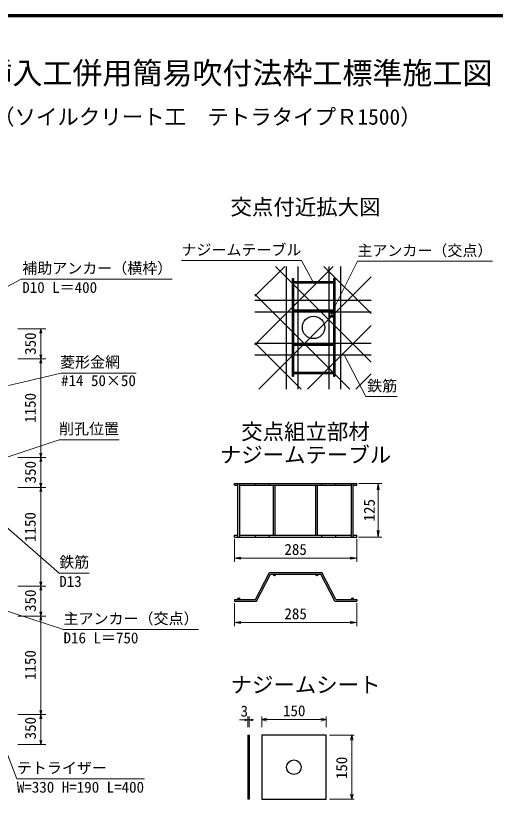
# Model space of a CAD drawing. Units: millimetres, scale not verified, with parts at other scales. Extents: x 500 to 20500, y 500 to 14562.
# Drawn here: x 8172 to 13766, y 5162 to 14350 of the extents above; entities that cross this region are included whole.
import ezdxf
from ezdxf.enums import TextEntityAlignment as Align

# ---------------------------------------------------------------- set-up
doc = ezdxf.new("R2010")
doc.units = ezdxf.units.MM
doc.header["$LTSCALE"] = 50
for name, color, linetype, lineweight in [('C-STR', 1, 'Continuous', 25), ('C-STR-DIM', 1, 'Continuous', 13), ('C-STR-HTXT', 1, 'Continuous', 13), ('C-TTL', 2, 'Continuous', 70)]:
    doc.layers.add(name, color=color, linetype=linetype, lineweight=lineweight)
doc.layers.add('C-TTL-FRAM', color=7, linetype='Continuous')
doc.styles.add('ＭＳ ゴシック', font='')
doc.styles.get('ＭＳ ゴシック').set_extended_font_data('MS Gothic')

msp = doc.modelspace()

# ---------------------------------------------------------------- linework, layer by layer
at = {"layer": 'C-STR'}
for p, q in [((11311.06, 11426.11), (10961.8, 11076.85)), ((10961.8, 10511.16), (11876.75, 11426.11)), ((12318.72, 10309.48), (11202.08, 11426.11)), ((11767.77, 11426.11), (12318.72, 10875.16)), ((12318.72, 11302.4), (11009.35, 9993.03)), ((10961.8, 11100.71), (12069.48, 9993.03)), ((11575.04, 9993.03), (12318.72, 10736.71)), ((11503.79, 9993.03), (10961.8, 10535.03)), ((12318.72, 10171.02), (12140.72, 9993.03))]:
    msp.add_line(p, q, dxfattribs=at)
at = {"layer": 'C-STR', "color": 7}
for p, q in [((11326.47, 11426.11), (11326.47, 9993.03)), ((11462.47, 11426.11), (11462.47, 9993.03)), ((11830.47, 9993.03), (11830.47, 11426.11)), ((11966.47, 9993.03), (11966.47, 11426.11)), ((10961.8, 11033.5), (12318.72, 11033.5)), ((10961.8, 10897.5), (12318.72, 10897.5)), ((10961.8, 10529.5), (12318.72, 10529.5)), ((10961.8, 10393.5), (12318.72, 10393.5))]:
    msp.add_line(p, q, dxfattribs=at)
at = {"layer": 'C-STR', "color": 6}
for p, q in [((11396.47, 11283.5), (11396.47, 11251.5)), ((11396.47, 11283.5), (11412.47, 11283.5)), ((11396.47, 11251.5), (11896.47, 11251.5)), ((11396.47, 11251.5), (11396.47, 11235.5)), ((11396.47, 11235.5), (11896.47, 11235.5)), ((11396.47, 11235.5), (11396.47, 10191.5)), ((11412.47, 11283.5), (11412.47, 11251.5)), ((11412.47, 11235.5), (11412.47, 10191.5)), ((11880.47, 11283.5), (11880.47, 11251.5)), ((11880.47, 11283.5), (11896.47, 11283.5)), ((11880.47, 11235.5), (11880.47, 10191.5)), ((11896.47, 11283.5), (11896.47, 11251.5)), ((11896.47, 11251.5), (11896.47, 11235.5)), ((11896.47, 11235.5), (11896.47, 10191.5)), ((11396.47, 11087.89), (11412.47, 11087.89)), ((11880.47, 11087.89), (11896.47, 11087.89)), ((11396.47, 10955.53), (11412.47, 10955.53)), ((11880.47, 10955.53), (11896.47, 10955.53)), ((11396.47, 10919.13), (11396.47, 10903.13)), ((11412.47, 10919.13), (11880.47, 10919.13)), ((11412.47, 10903.13), (11880.47, 10903.13)), ((11896.47, 10919.13), (11896.47, 10903.13)), ((11396.47, 10523.86), (11396.47, 10507.86)), ((11412.47, 10523.86), (11880.47, 10523.86)), ((11412.47, 10507.86), (11880.47, 10507.86)), ((11896.47, 10523.86), (11896.47, 10507.86)), ((11396.47, 10471.47), (11412.47, 10471.47)), ((11880.47, 10471.47), (11896.47, 10471.47)), ((11396.47, 10339.11), (11412.47, 10339.11)), ((11880.47, 10339.11), (11896.47, 10339.11)), ((11396.47, 10191.5), (11896.47, 10191.5)), ((11396.47, 10191.5), (11396.47, 10175.5)), ((11396.47, 10175.5), (11896.47, 10175.5)), ((11396.47, 10175.5), (11396.47, 10143.5)), ((11396.47, 10143.5), (11412.47, 10143.5)), ((11412.47, 10175.5), (11412.47, 10143.5)), ((11880.47, 10175.5), (11880.47, 10143.5)), ((11880.47, 10143.5), (11896.47, 10143.5)), ((11896.47, 10191.5), (11896.47, 10175.5)), ((11896.47, 10175.5), (11896.47, 10143.5)), ((10724.81, 8893.18), (10764.81, 8893.18)), ((10724.81, 8873.18), (10724.81, 8893.18)), ((10724.81, 8873.18), (10764.81, 8873.18)), ((10764.81, 8268.18), (10764.81, 8893.18)), ((10764.81, 8893.18), (10784.81, 8893.18)), ((10784.81, 8268.18), (10784.81, 8893.18)), ((10784.81, 8893.18), (12089.81, 8893.18)), ((10784.81, 8873.18), (12089.81, 8873.18)), ((10969.32, 8873.18), (10969.32, 8893.18)), ((11131.66, 8873.18), (11131.66, 8893.18)), ((11180.27, 8893.18), (11200.27, 8893.18)), ((11180.27, 8288.18), (11180.27, 8873.18)), ((11200.27, 8288.18), (11200.27, 8873.18)), ((11674.36, 8893.18), (11694.36, 8893.18)), ((11674.36, 8288.18), (11674.36, 8873.18)), ((11694.36, 8288.18), (11694.36, 8873.18)), ((11743.89, 8873.18), (11743.89, 8893.18)), ((11905.3, 8873.18), (11905.3, 8893.18)), ((12089.81, 8268.18), (12089.81, 8893.18)), ((12089.81, 8893.18), (12109.81, 8893.18)), ((12109.81, 8268.18), (12109.81, 8893.18)), ((12109.81, 8893.18), (12149.81, 8893.18)), ((12109.81, 8873.18), (12149.81, 8873.18)), ((12149.81, 8873.18), (12149.81, 8893.18)), ((10724.81, 8288.18), (10764.81, 8288.18)), ((10724.81, 8268.18), (10724.81, 8288.18)), ((10784.81, 8288.18), (12089.81, 8288.18)), ((10969.32, 8268.18), (10969.32, 8288.18)), ((11131.66, 8268.18), (11131.66, 8288.18)), ((11743.89, 8268.18), (11743.89, 8288.18)), ((11905.3, 8268.18), (11905.3, 8288.18)), ((12109.81, 8288.18), (12149.81, 8288.18)), ((12149.81, 8268.18), (12149.81, 8288.18)), ((10724.81, 8268.18), (10764.81, 8268.18)), ((10764.81, 8268.18), (10784.81, 8268.18)), ((10784.81, 8268.18), (12089.81, 8268.18)), ((11180.27, 8268.18), (11200.27, 8268.18)), ((11674.36, 8268.18), (11694.36, 8268.18)), ((12089.81, 8268.18), (12109.81, 8268.18)), ((12109.81, 8268.18), (12149.81, 8268.18)), ((10969.32, 7538.15), (11131.66, 7855.65)), ((10980.3, 7518.15), (11143.87, 7835.65)), ((11131.66, 7855.65), (11743.89, 7855.65)), ((11143.87, 7835.65), (11731.64, 7835.65)), ((11894.32, 7518.15), (11731.64, 7835.65)), ((11905.3, 7538.15), (11743.89, 7855.65)), ((10724.81, 7538.15), (10969.32, 7538.15)), ((10724.81, 7538.15), (10724.81, 7518.15)), ((11905.3, 7538.15), (12149.81, 7538.15)), ((12149.81, 7538.15), (12149.81, 7518.15)), ((10724.81, 7518.15), (10980.3, 7518.15)), ((11894.32, 7518.15), (12149.81, 7518.15)), ((10881.36, 5958.18), (10881.36, 5208.18)), ((10881.36, 5958.18), (10896.36, 5958.18)), ((10896.36, 5958.18), (10896.36, 5208.18)), ((10881.36, 5668.18), (10896.36, 5668.18)), ((10881.36, 5498.18), (10896.36, 5498.18)), ((10896.36, 5208.18), (10881.36, 5208.18))]:
    msp.add_line(p, q, dxfattribs=at)
msp.add_lwpolyline([(11042.96, 5208.18), (11792.96, 5208.18), (11792.96, 5958.18), (11042.96, 5958.18)], close=True, dxfattribs=at)
at = {"layer": 'C-STR', "color": 7}
for centre, radius in [((11646.47, 10713.5), 130), ((11862.47, 10865.5), 32)]:
    msp.add_circle(centre, radius, dxfattribs=at)
at = {"layer": 'C-STR', "color": 6}
for centre, radius in [((11190.27, 7825.65), 10), ((11684.36, 7825.65), 10), ((10774.81, 7548.15), 10), ((12099.81, 7548.15), 10), ((11417.96, 5583.18), 85)]:
    msp.add_circle(centre, radius, dxfattribs=at)
at = {"layer": 'C-STR', "color": 7}
for start, end in [(0.00002, 179.99998), (180.00002, 359.99998)]:
    msp.add_arc((11862.47, 10865.5), 16, start, end, dxfattribs=at)
at = {"layer": 'C-STR-DIM'}
for p, q in [((8195.2, 10696.69), (8525.2, 10696.69)), ((8465.2, 10696.69), (8452.26, 10648.39)), ((8465.2, 10696.69), (8478.14, 10648.39)), ((8465.2, 10346.69), (8452.26, 10394.98)), ((8465.2, 10346.69), (8478.14, 10394.98)), ((8195.2, 10346.69), (8525.2, 10346.69)), ((8465.2, 10346.69), (8452.26, 10298.39)), ((8465.2, 10346.69), (8465.2, 9196.69)), ((8465.2, 10346.69), (8478.14, 10298.39)), ((8195.2, 9196.69), (8525.2, 9196.69)), ((8465.2, 9196.69), (8452.26, 9244.98)), ((8465.2, 9196.69), (8452.26, 9148.39)), ((8465.2, 9196.69), (8478.14, 9244.98)), ((8465.2, 9196.69), (8478.14, 9148.39)), ((8195.2, 8846.69), (8525.2, 8846.69)), ((8465.2, 8846.69), (8452.26, 8894.98)), ((8465.2, 8846.69), (8452.26, 8798.39)), ((8465.2, 8846.69), (8478.14, 8894.98)), ((8465.2, 8846.69), (8465.2, 7696.69)), ((8465.2, 8846.69), (8478.14, 8798.39)), ((12169.58, 8893.18), (12441.83, 8893.18)), ((12399.74, 8268.18), (12399.74, 8893.18)), ((10724.81, 8245.78), (10724.81, 7979.05)), ((12149.81, 8245.78), (12149.81, 7979.05)), ((12169.58, 8268.18), (12441.83, 8268.18)), ((10724.81, 8021.14), (12149.81, 8021.14)), ((8465.2, 7696.69), (8452.26, 7744.98)), ((8465.2, 7696.69), (8478.14, 7744.98)), ((8195.2, 7696.69), (8525.2, 7696.69)), ((8465.2, 7696.69), (8452.26, 7648.39)), ((8465.2, 7696.69), (8478.14, 7648.39)), ((10724.81, 7495.75), (10724.81, 7229.01)), ((12149.81, 7495.75), (12149.81, 7229.01)), ((8465.2, 7346.69), (8452.26, 7394.98)), ((8465.2, 7346.69), (8478.14, 7394.98)), ((8195.2, 7346.69), (8525.2, 7346.69)), ((8465.2, 7346.69), (8452.26, 7298.39)), ((8465.2, 7346.69), (8465.2, 6196.69)), ((8465.2, 7346.69), (8478.14, 7298.39)), ((10724.81, 7271.11), (12149.81, 7271.11)), ((8195.2, 6196.69), (8525.2, 6196.69)), ((8465.2, 6196.69), (8452.26, 6244.98)), ((8465.2, 6196.69), (8452.26, 6148.39)), ((8465.2, 6196.69), (8478.14, 6244.98)), ((8465.2, 6196.69), (8478.14, 6148.39)), ((10881.36, 6175.2), (10881.36, 6051.4)), ((10896.36, 6175.2), (10896.36, 6051.4)), ((11042.96, 6175.2), (11042.96, 6051.4)), ((11792.96, 6175.2), (11792.96, 6051.4)), ((10783.97, 6134.18), (10944.7, 6134.18)), ((10881.36, 6134.18), (10845.14, 6143.88)), ((10881.36, 6134.18), (10845.14, 6124.47)), ((10896.36, 6134.18), (10932.58, 6143.88)), ((10896.36, 6134.18), (10932.58, 6124.47)), ((11041.32, 6138.1), (11101.69, 6154.28)), ((11041.32, 6138.1), (11101.69, 6121.93)), ((11042.96, 6138.1), (11792.96, 6138.1)), ((11792.96, 6138.1), (11732.59, 6154.28)), ((11792.96, 6138.1), (11732.59, 6121.93)), ((8465.2, 5846.69), (8452.26, 5894.98)), ((8465.2, 5846.69), (8478.14, 5894.98)), ((11833.71, 5958.18), (12122.24, 5958.18)), ((12092.24, 5958.18), (12076.06, 5897.81)), ((12092.24, 5208.18), (12092.24, 5958.18)), ((12092.24, 5958.18), (12108.42, 5897.81)), ((8195.2, 5846.69), (8525.2, 5846.69)), ((12092.24, 5208.18), (12092.24, 5770.68)), ((12092.24, 5208.18), (12076.06, 5268.55)), ((12092.24, 5208.18), (12108.42, 5268.55)), ((11833.71, 5208.18), (12122.24, 5208.18))]:
    msp.add_line(p, q, dxfattribs=at)
for points in [[(8465.2, 10696.69), (8465.2, 10346.69), (8465.2, 9196.69), (8465.2, 8846.69)], [(8465.2, 8846.69), (8465.2, 7696.69), (8465.2, 7346.69), (8465.2, 6196.69), (8465.2, 5846.69)], [(12412.24, 8818.18), (12399.74, 8893.18), (12387.24, 8818.18)], [(12387.24, 8343.18), (12399.74, 8268.18), (12412.24, 8343.18)], [(10799.81, 8033.64), (10724.81, 8021.14), (10799.81, 8008.64)], [(12074.81, 8008.64), (12149.81, 8021.14), (12074.81, 8033.64)], [(10799.81, 7283.61), (10724.81, 7271.11), (10799.81, 7258.61)], [(12074.81, 7258.61), (12149.81, 7271.11), (12074.81, 7283.61)]]:
    msp.add_lwpolyline(points, dxfattribs=at)
at = {"layer": 'C-STR-HTXT'}
for p, q in [((10105.35, 11496.43), (11505.35, 11496.43)), ((11505.35, 11496.43), (11637.29, 11251.5)), ((12158.07, 11488.71), (11862.47, 10897.5)), ((12158.07, 11488.71), (13733.07, 11488.71)), ((8236.57, 11277.67), (6816.2, 10516.69)), ((8236.57, 11277.67), (9998.35, 11277.67)), ((12255.95, 9909.58), (12004.63, 10393.5)), ((8701.19, 10182.02), (8086.13, 10034.29)), ((8701.19, 10182.02), (9576.19, 10182.02)), ((12255.95, 9909.58), (12622.55, 9909.58)), ((7541.75, 9021.98), (8677.57, 9403.54)), ((8677.57, 9403.54), (9377.57, 9403.54)), ((7620.2, 8768.83), (8680.2, 7847.78)), ((8680.2, 7847.78), (9030.2, 7847.78)), ((7620.2, 7550.69), (8730.13, 7189.16)), ((8726.57, 7189.16), (10305.13, 7189.16)), ((8185.49, 5447.36), (7680.4, 6753.68)), ((8184.54, 5447.36), (9672.99, 5447.36))]:
    msp.add_line(p, q, dxfattribs=at)
at = {"layer": 'C-TTL'}
msp.add_lwpolyline([(500, 500), (20500, 500), (20500, 14350), (500, 14350)], close=True, dxfattribs=at)

# ---------------------------------------------------------------- texts
at = {"layer": 'C-STR', "color": 7, "style": 'ＭＳ ゴシック'}
msp.add_text('125', height=128.3, rotation=90, dxfattribs=at).set_placement((12399.74, 8580.68), align=Align.BOTTOM_CENTER)
for p in [(11437.31, 8021.14), (11437.31, 7271.11)]:
    msp.add_text('285', height=128.3, dxfattribs=at).set_placement(p, align=Align.BOTTOM_CENTER)
at = {"layer": 'C-STR-DIM', "color": 7, "style": 'ＭＳ ゴシック'}
for s, p in [('350', (8445.38, 10393.66)), ('1150', (8444.38, 9599.98)), ('350', (8445.38, 8893.95)), ('1150', (8443.55, 8210.37)), ('350', (8445.38, 7394.1)), ('1150', (8444.38, 6599.98)), ('350', (8445.38, 5907.13)), ('150', (12076.94, 5443.81))]:
    msp.add_text(s, height=128.3, rotation=90, dxfattribs=at).set_placement(p, align=Align.BOTTOM_LEFT)
for s, p in [('3', (10795.36, 6135.04)), ('150', (11290.13, 6138.78))]:
    msp.add_text(s, height=128.3, dxfattribs=at).set_placement(p, align=Align.BOTTOM_LEFT)
at = {"layer": 'C-STR-HTXT', "color": 7, "style": 'ＭＳ ゴシック'}
for s, p in [('ナジームテーブル', (10105.35, 11516.43)), ('主アンカー（交点）', (12158.07, 11508.71)), ('補助アンカー（横枠）', (8248.35, 11302.67)), ('D10 L＝400', (8248.35, 11077.67)), ('菱形金網', (8689.19, 10206.97)), ('#14 50×50', (8701.19, 9990.75)), ('鉄筋', (12272.55, 9929.58)), ('削孔位置', (8677.57, 9428.54)), ('鉄筋', (8680.2, 7872.78)), ('D13', (8680.2, 7647.78)), ('主アンカー（交点）', (8730.13, 7214.16)), ('D16 L＝750', (8730.13, 6989.16)), ('テトライザー', (8185.49, 5472.36)), ('W=330 H=190 L=400', (8185.49, 5247.36))]:
    msp.add_text(s, height=128.3, dxfattribs=at).set_placement(p, align=Align.BOTTOM_LEFT)
at = {"layer": 'C-TTL-FRAM', "color": 3, "style": 'ＭＳ ゴシック'}
for s, height, p in [('鉄筋挿入工併用簡易吹付法枠工標準施工図', 256.6, (10408.02, 13475.8)), ('（ソイルクリート工\u3000テトラタイプＲ1500）', 183.3, (10408.02, 13023.96))]:
    msp.add_text(s, height=height, dxfattribs=at).set_placement(p, align=Align.BOTTOM_CENTER)
at = {"layer": 'C-TTL-FRAM', "style": 'ＭＳ ゴシック'}
msp.add_text('交点付近拡大図', height=183.3, dxfattribs=at).set_placement((11552.63, 12118.88), align=Align.MIDDLE_CENTER)
for s, p in [('交点組立部材', (11552.63, 9351.63)), ('ナジームテーブル', (11552.63, 9081.35)), ('ナジームシート', (11552.63, 6398.06))]:
    msp.add_text(s, height=183.3, dxfattribs=at).set_placement(p, align=Align.BOTTOM_CENTER)

doc.saveas('drawing.dxf')
